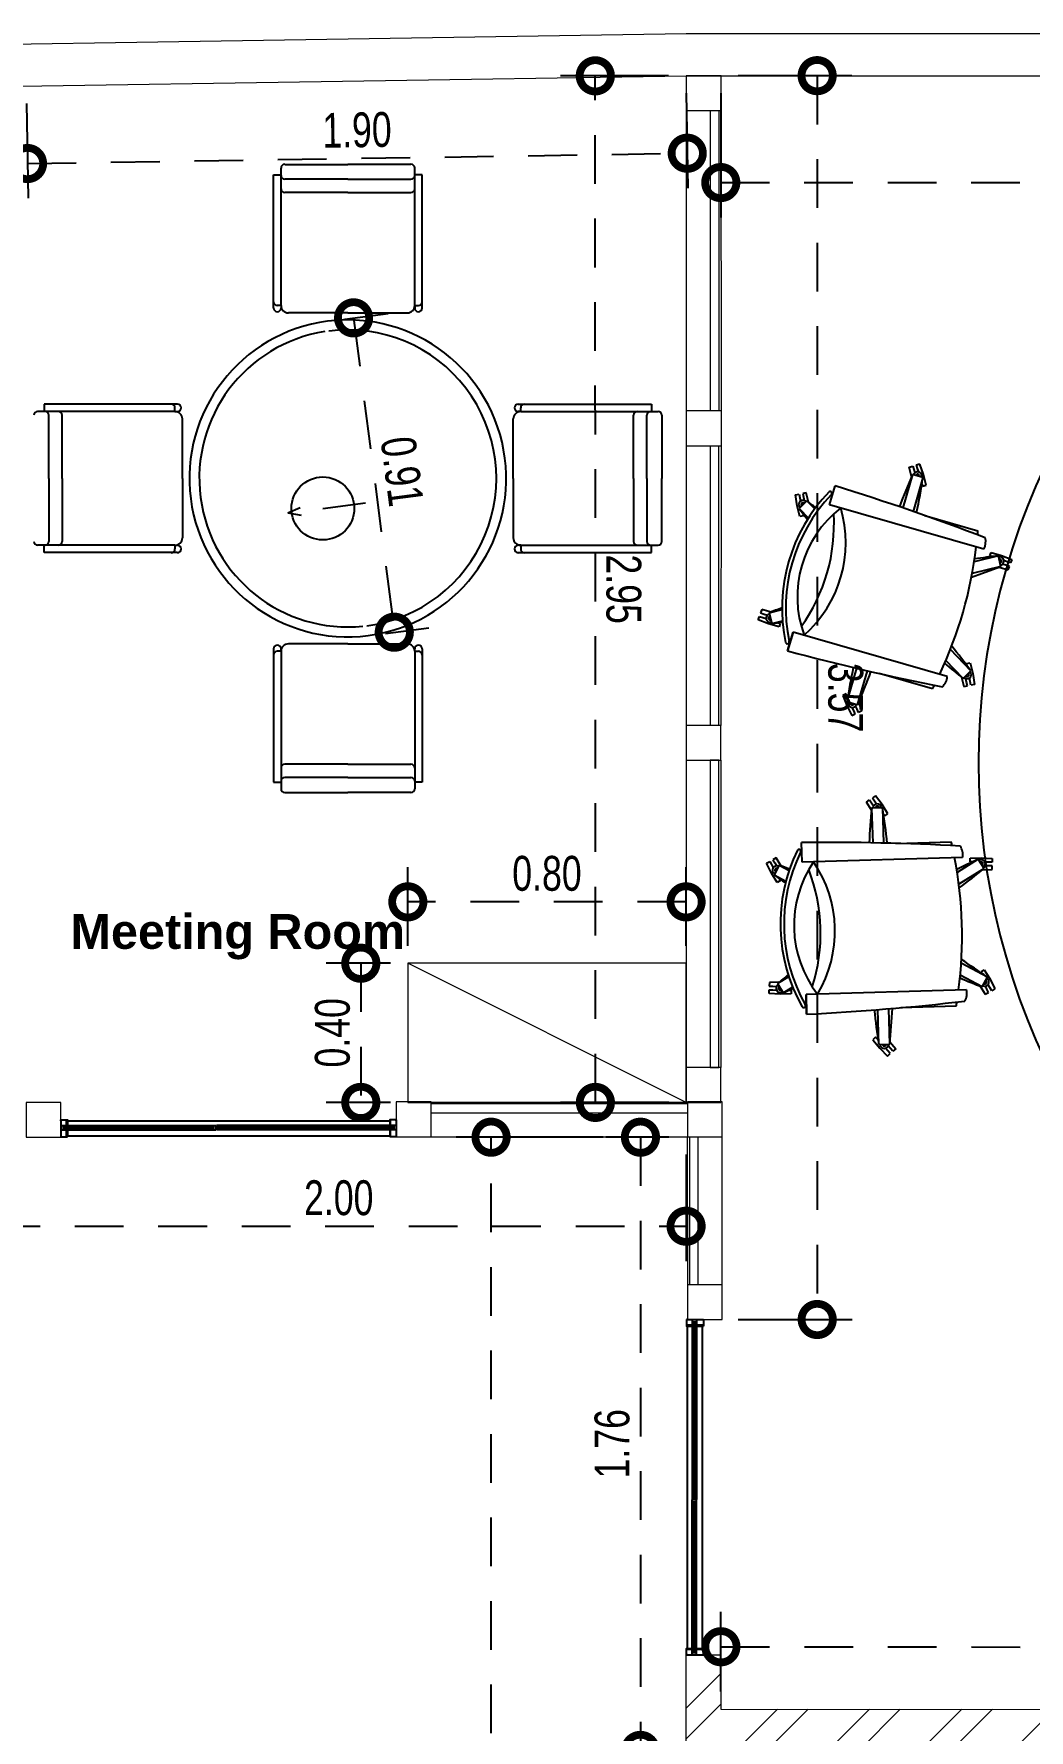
# Model space of a CAD drawing. Header units: metres. Extents: x 0 to 42, y 0 to 29.7.
# Drawn here: x 15.876 to 18.738, y 15.832 to 20.707 of the extents above; entities that cross this region are included whole.
import ezdxf

# ---------------------------------------------------------------- set-up
doc = ezdxf.new("R2010")
doc.units = ezdxf.units.M
doc.header["$MEASUREMENT"] = 0
doc.linetypes.add('$ doors$0$$01Col$0$HIDDEN', pattern=[0.23, 0.14, -0.09])
for name, color, linetype, lineweight in [('00 FURN', 252, 'Continuous', 5), ('A-AREA-IDEN', 14, 'Continuous', 5), ('A-GLAZ-CURT', 52, 'Continuous', 9), ('A-GLAZ-CWMG', 51, 'Continuous', 9), ('A-WALL', 7, 'Continuous', 13), ('Circuits Dimensions', 1, 'Continuous', 5)]:
    doc.layers.add(name, color=color, linetype=linetype, lineweight=lineweight)
doc.layers.add('A-Door', color=152, linetype='Continuous')
doc.styles.add('Arial_B', font='arialbd.ttf', dxfattribs={"height": 103.174603})
doc.styles.add('EN-SCL-DIM', font='swisscl.ttf')
doc.dimstyles.get("Standard").update_dxf_attribs({"dimtxt": 0.1, "dimasz": 0.18, "dimexe": 0.1, "dimexo": 0.05, "dimgap": 0.03, "dimtad": 1, "dimzin": 0, "dimdsep": 46, "dimtxsty": 'EN-SCL-DIM', "dimblk": 'DOTSMALL', "dimcen": 0.09, "dimclrd": 251, "dimclre": 251, "dimclrt": 1, "dimadec": 0, "dimazin": 0, "dimtfac": 1, "dimtofl": 0, "dimtmove": 0, "dimatfit": 3, "dimldrblk": 'DOTSMALL', "dimfxl": 1, "dimtfillclr": 256, "dimtolj": 1, "dimtzin": 0, "dimarcsym": 1})

# ---------------------------------------------------------------- blocks, each defined once
blk = doc.blocks.new('ММГ14')
for p, q in [((-101.1, 1826), (591.3, 1723.6)), ((-126.4, 1784.5), (-132.8, 1741.1)), ((587.7, 1699), (-103.7, 1801.3)), ((-169.4, 1743.9), (-264.5, 1100.9)), ((591.3, 1723.6), (481.6, 981.6)), ((481.6, 981.6), (591.3, 1723.6)), ((-90.7, 1684.3), (571, 1586.4)), ((571, 1586.4), (587.7, 1699)), ((-562.7, 1439.4), (-555.4, 1488.9)), ((-517.4, 1441.6), (-510, 1491)), ((1394.3, 1317.1), (861.5, 789.5)), ((1394.3, 1317.1), (861.5, 789.5)), ((1049.9, 407.7), (1792.9, 510.2)), ((1792.9, 510.2), (1049.9, 407.7)), ((1792.9, 510.2), (1049.9, 407.7)), ((1655.5, 491.2), (1768.3, 506.8)), ((1746.9, -171.4), (1655.5, 491.2)), ((1768.3, 506.8), (1863.8, -185.6)), ((1888.5, -183.2), (1792.9, 510.2)), ((1846.7, -208.1), (1803.3, -214.1)), ((1805.7, -250.7), (1161.8, -339.5)), ((1500, -595.7), (1549.5, -588.9)), ((1497.4, -641), (1546.9, -634.2))]:
    blk.add_line(p, q)
blk.add_circle((0, 0), 550)
for centre, radius, start, end in [((-159.7, 1430.3), 400, 81.584, 171.584), ((-106.6, 1781.5), 20, 81.584, 171.584), ((-213.3, 1447.1), 300, 81.584, 171.584), ((-83.3, 1733.8), 50, 171.584, 261.584), ((223.2, -0.2), 1762.6, 48.3624, 77.9455), ((223.1, -0.4), 1737.8, 48.4173, 77.8906), ((219.4, -7.8), 1630.9, 48.7521, 77.5558), ((-167, 1380.9), 400, 171.584, 261.584), ((-220.6, 1397.7), 300, 171.584, 261.584), ((65.6, 159), 1762.6, 11.4925, 41.0756), ((65.4, 158.9), 1737.8, 11.5474, 41.0207), ((58, 155.2), 1630.9, 11.8822, 40.6859), ((-90.2, 2269.5), 1291.4, 263.986, 279.7748), ((264.8, 47.4), 959.1, 76.9357, 98.1368), ((257.8, 67.3), 941.4, 50.1103, 76.2517), ((133.4, 193), 941.4, 13.1863, 39.3277), ((113.6, 200.1), 959.1, 351.3012, 12.5023), ((2332.1, -176.7), 1291.4, 169.6633, 185.452), ((1492.3, -237.9), 400, 277.8541, 7.8541), ((1796.5, -164.6), 50, 187.8541, 277.8541), ((1844, -188.3), 20, 277.8541, 7.8541), ((1508.5, -291.7), 300, 277.8541, 7.8541), ((1442.8, -244.7), 400, 187.8541, 277.8541), ((1459, -298.5), 300, 187.8541, 277.8541)]:
    blk.add_arc(centre, radius, start, end)
blk = doc.blocks.new('_DotSmall')
at = {"color": 0, "linetype": 'ByBlock', "const_width": 0.5}
blk.add_lwpolyline([(-0.0625, 0, 1), (0.0625, 0, 1)], format="xyb", close=True, dxfattribs=at)
blk = doc.blocks.new('*D22')
at = {"layer": 'Circuits Dimensions', "color": 251, "lineweight": -2, "transparency": 16777216}
for p, q in [((15.7542, 17.4862), (15.7542, 17.1804)), ((17.7515, 17.4862), (17.7515, 17.1804))]:
    blk.add_line(p, q, dxfattribs=at)
at = {"layer": 'Circuits Dimensions', "color": 251, "linetype": '$ doors$0$$01Col$0$HIDDEN', "lineweight": -2, "transparency": 16777216}
blk.add_line((15.7542, 17.2804), (17.7515, 17.2804), dxfattribs=at)
at = {"layer": 'Defpoints', "color": 0, "transparency": 16777216}
for p in [(15.7542, 17.5362), (17.7515, 17.5362), (17.7515, 17.2804)]:
    blk.add_point(p, dxfattribs=at)
at = {"layer": 'Circuits Dimensions', "color": 251, "lineweight": -2, "transparency": 16777216, "xscale": 0.18, "yscale": 0.18, "zscale": 0.18, "rotation": 180}
blk.add_blockref('_DotSmall', (15.7542, 17.2804), dxfattribs=at)
at = {"layer": 'Circuits Dimensions', "color": 251, "lineweight": -2, "transparency": 16777216, "xscale": 0.18, "yscale": 0.18, "zscale": 0.18}
blk.add_blockref('_DotSmall', (17.7515, 17.2804), dxfattribs=at)
at = {"layer": 'Circuits Dimensions', "color": 1, "transparency": 16777216, "insert": (16.7529, 17.3616), "char_height": 0.1, "attachment_point": 5, "style": 'EN-SCL-DIM'}
blk.add_mtext('\\A1;2.00', dxfattribs=at)
blk = doc.blocks.new('*D27')
at = {"layer": 'Circuits Dimensions', "color": 251, "lineweight": -2, "transparency": 16777216}
for p, q in [((17.9012, 20.5871), (18.2283, 20.5871)), ((17.9015, 17.0123), (18.2285, 17.0123))]:
    blk.add_line(p, q, dxfattribs=at)
at = {"layer": 'Circuits Dimensions', "color": 251, "linetype": '$ doors$0$$01Col$0$HIDDEN', "lineweight": -2, "transparency": 16777216}
blk.add_line((18.1283, 20.5871), (18.1285, 17.0123), dxfattribs=at)
at = {"layer": 'Defpoints', "color": 0, "transparency": 16777216}
for p in [(17.8512, 20.5871), (17.8515, 17.0123), (18.1285, 17.0123)]:
    blk.add_point(p, dxfattribs=at)
at = {"layer": 'Circuits Dimensions', "color": 251, "lineweight": -2, "transparency": 16777216, "xscale": 0.18, "yscale": 0.18, "zscale": 0.18}
for p, rotation in [((18.1283, 20.5871), 90.00340812647303), ((18.1285, 17.0123), 270.003408126473)]:
    blk.add_blockref('_DotSmall', p, dxfattribs=dict(at, rotation=rotation))
at = {"layer": 'Circuits Dimensions', "color": 1, "transparency": 16777216, "insert": (18.2097, 18.7997), "char_height": 0.1, "attachment_point": 5, "rotation": 270.0034, "style": 'EN-SCL-DIM'}
blk.add_mtext('\\A1;3.57', dxfattribs=at)
blk = doc.blocks.new('*D28')
at = {"layer": 'Circuits Dimensions', "color": 251, "lineweight": -2, "transparency": 16777216}
for p, q in [((17.8512, 20.5369), (17.8512, 20.1799)), ((20.5482, 20.5369), (20.5482, 20.1799))]:
    blk.add_line(p, q, dxfattribs=at)
at = {"layer": 'Circuits Dimensions', "color": 251, "linetype": '$ doors$0$$01Col$0$HIDDEN', "lineweight": -2, "transparency": 16777216}
blk.add_line((17.8512, 20.2799), (20.5482, 20.2799), dxfattribs=at)
at = {"layer": 'Defpoints', "color": 0, "transparency": 16777216}
for p in [(17.8512, 20.5869), (20.5482, 20.5869), (20.5482, 20.2799)]:
    blk.add_point(p, dxfattribs=at)
at = {"layer": 'Circuits Dimensions', "color": 251, "lineweight": -2, "transparency": 16777216, "xscale": 0.18, "yscale": 0.18, "zscale": 0.18, "rotation": 180}
blk.add_blockref('_DotSmall', (17.8512, 20.2799), dxfattribs=at)
at = {"layer": 'Circuits Dimensions', "color": 251, "lineweight": -2, "transparency": 16777216, "xscale": 0.18, "yscale": 0.18, "zscale": 0.18}
blk.add_blockref('_DotSmall', (20.5482, 20.2799), dxfattribs=at)
at = {"layer": 'Circuits Dimensions', "color": 1, "transparency": 16777216, "insert": (19.1997, 20.3611), "char_height": 0.1, "attachment_point": 5, "style": 'EN-SCL-DIM'}
blk.add_mtext('\\A1;2.70', dxfattribs=at)
blk = doc.blocks.new('*D31')
at = {"layer": 'Circuits Dimensions', "color": 251, "lineweight": -2, "transparency": 16777216}
for p, q in [((17.8515, 15.9428), (17.8517, 16.1718)), ((20.7063, 15.9401), (20.7065, 16.1691))]:
    blk.add_line(p, q, dxfattribs=at)
at = {"layer": 'Circuits Dimensions', "color": 251, "linetype": '$ doors$0$$01Col$0$HIDDEN', "lineweight": -2, "transparency": 16777216}
blk.add_line((17.8516, 16.0718), (20.7064, 16.0691), dxfattribs=at)
at = {"layer": 'Defpoints', "color": 0, "transparency": 16777216}
for p in [(20.7064, 16.0691), (17.8515, 15.8928), (20.7062, 15.8901)]:
    blk.add_point(p, dxfattribs=at)
at = {"layer": 'Circuits Dimensions', "color": 251, "lineweight": -2, "transparency": 16777216, "xscale": 0.18, "yscale": 0.18, "zscale": 0.18}
for p, rotation in [((17.8516, 16.0718), 179.9457933357095), ((20.7064, 16.0691), 359.9457933357095)]:
    blk.add_blockref('_DotSmall', p, dxfattribs=dict(at, rotation=rotation))
at = {"layer": 'Circuits Dimensions', "color": 1, "transparency": 16777216, "insert": (19.2791, 16.1517), "char_height": 0.1, "attachment_point": 5, "rotation": 359.9458, "style": 'EN-SCL-DIM'}
blk.add_mtext('\\A1;2.85', dxfattribs=at)
blk = doc.blocks.new('*D32')
at = {"layer": 'Circuits Dimensions', "color": 251, "lineweight": -2, "transparency": 16777216}
for p, q in [((17.7013, 20.5866), (17.3905, 20.5866)), ((17.7015, 17.6362), (17.3907, 17.6362))]:
    blk.add_line(p, q, dxfattribs=at)
at = {"layer": 'Circuits Dimensions', "color": 251, "linetype": '$ doors$0$$01Col$0$HIDDEN', "lineweight": -2, "transparency": 16777216}
blk.add_line((17.4907, 17.6362), (17.4905, 20.5866), dxfattribs=at)
at = {"layer": 'Defpoints', "color": 0, "transparency": 16777216}
for p in [(17.4905, 20.5866), (17.7513, 20.5866), (17.7515, 17.6362)]:
    blk.add_point(p, dxfattribs=at)
at = {"layer": 'Circuits Dimensions', "color": 251, "lineweight": -2, "transparency": 16777216, "xscale": 0.18, "yscale": 0.18, "zscale": 0.18}
for p, rotation in [((17.4905, 20.5866), 90.00412935285769), ((17.4907, 17.6362), 270.0041293528577)]:
    blk.add_blockref('_DotSmall', p, dxfattribs=dict(at, rotation=rotation))
at = {"layer": 'Circuits Dimensions', "color": 1, "transparency": 16777216, "insert": (17.5718, 19.1114), "char_height": 0.1, "attachment_point": 5, "rotation": 270.0041, "style": 'EN-SCL-DIM'}
blk.add_mtext('\\A1;2.95', dxfattribs=at)
blk = doc.blocks.new('*D33')
at = {"layer": 'Circuits Dimensions', "color": 251, "lineweight": -2, "transparency": 16777216}
for p, q in [((17.7521, 20.5366), (17.7563, 20.2642)), ((15.8554, 20.5071), (15.8597, 20.2346))]:
    blk.add_line(p, q, dxfattribs=at)
at = {"layer": 'Circuits Dimensions', "color": 251, "linetype": '$ doors$0$$01Col$0$HIDDEN', "lineweight": -2, "transparency": 16777216}
blk.add_line((15.8581, 20.3346), (17.7548, 20.3642), dxfattribs=at)
at = {"layer": 'Defpoints', "color": 0, "transparency": 16777216}
for p in [(17.7513, 20.5866), (15.8547, 20.5571), (17.7548, 20.3642)]:
    blk.add_point(p, dxfattribs=at)
at = {"layer": 'Circuits Dimensions', "color": 251, "lineweight": -2, "transparency": 16777216, "xscale": 0.18, "yscale": 0.18, "zscale": 0.18}
for p, rotation in [((15.8581, 20.3346), 180.8934666556647), ((17.7548, 20.3642), 0.8934666556646667)]:
    blk.add_blockref('_DotSmall', p, dxfattribs=dict(at, rotation=rotation))
at = {"layer": 'Circuits Dimensions', "color": 1, "transparency": 16777216, "insert": (16.8052, 20.4306), "char_height": 0.1, "attachment_point": 5, "rotation": 0.8935, "style": 'EN-SCL-DIM'}
blk.add_mtext('\\A1;1.90', dxfattribs=at)
blk = doc.blocks.new('*D34')
at = {"layer": 'Circuits Dimensions', "color": 251, "lineweight": -2, "transparency": 16777216}
for p, q in [((16.9515, 18.0862), (16.9515, 18.3126)), ((17.7515, 18.0862), (17.7515, 18.3126))]:
    blk.add_line(p, q, dxfattribs=at)
at = {"layer": 'Circuits Dimensions', "color": 251, "linetype": '$ doors$0$$01Col$0$HIDDEN', "lineweight": -2, "transparency": 16777216}
blk.add_line((17.7515, 18.2126), (16.9515, 18.2126), dxfattribs=at)
at = {"layer": 'Defpoints', "color": 0, "transparency": 16777216}
for p in [(16.9515, 18.2126), (16.9515, 18.0362), (17.7515, 18.0362)]:
    blk.add_point(p, dxfattribs=at)
at = {"layer": 'Circuits Dimensions', "color": 251, "lineweight": -2, "transparency": 16777216, "xscale": 0.18, "yscale": 0.18, "zscale": 0.18, "rotation": 180}
blk.add_blockref('_DotSmall', (16.9515, 18.2126), dxfattribs=at)
at = {"layer": 'Circuits Dimensions', "color": 251, "lineweight": -2, "transparency": 16777216, "xscale": 0.18, "yscale": 0.18, "zscale": 0.18}
blk.add_blockref('_DotSmall', (17.7515, 18.2126), dxfattribs=at)
at = {"layer": 'Circuits Dimensions', "color": 1, "transparency": 16777216, "insert": (17.3515, 18.2939), "char_height": 0.1, "attachment_point": 5, "style": 'EN-SCL-DIM'}
blk.add_mtext('\\A1;0.80', dxfattribs=at)
blk = doc.blocks.new('*D35')
at = {"layer": 'Circuits Dimensions', "color": 251, "lineweight": -2, "transparency": 16777216}
for p, q in [((16.9015, 18.0362), (16.7163, 18.0362)), ((16.9015, 17.6362), (16.7163, 17.6362))]:
    blk.add_line(p, q, dxfattribs=at)
at = {"layer": 'Circuits Dimensions', "color": 251, "linetype": '$ doors$0$$01Col$0$HIDDEN', "lineweight": -2, "transparency": 16777216}
blk.add_line((16.8163, 18.0362), (16.8163, 17.6362), dxfattribs=at)
at = {"layer": 'Defpoints', "color": 0, "transparency": 16777216}
for p in [(16.9515, 18.0362), (16.8163, 17.6362), (16.9515, 17.6362)]:
    blk.add_point(p, dxfattribs=at)
at = {"layer": 'Circuits Dimensions', "color": 251, "lineweight": -2, "transparency": 16777216, "xscale": 0.18, "yscale": 0.18, "zscale": 0.18}
for p, rotation in [((16.8163, 18.0362), 90), ((16.8163, 17.6362), 270)]:
    blk.add_blockref('_DotSmall', p, dxfattribs=dict(at, rotation=rotation))
at = {"layer": 'Circuits Dimensions', "color": 1, "transparency": 16777216, "insert": (16.7351, 17.8362), "char_height": 0.1, "attachment_point": 5, "rotation": 90, "style": 'EN-SCL-DIM'}
blk.add_mtext('\\A1;0.40', dxfattribs=at)
blk = doc.blocks.new('*D36')
at = {"layer": 'Circuits Dimensions', "color": 251, "lineweight": -2, "transparency": 16777216}
for p, q in [((16.7701, 19.8877), (16.8947, 19.9038)), ((16.8871, 18.9843), (17.0118, 19.0005))]:
    blk.add_line(p, q, dxfattribs=at)
at = {"layer": 'Circuits Dimensions', "color": 251, "linetype": '$ doors$0$$01Col$0$HIDDEN', "lineweight": -2, "transparency": 16777216}
blk.add_line((16.7955, 19.891), (16.9126, 18.9876), dxfattribs=at)
at = {"layer": 'Defpoints', "color": 0, "transparency": 16777216}
for p in [(16.7205, 19.8812), (16.8376, 18.9779), (16.9126, 18.9876)]:
    blk.add_point(p, dxfattribs=at)
at = {"layer": 'Circuits Dimensions', "color": 251, "lineweight": -2, "transparency": 16777216, "xscale": 0.18, "yscale": 0.18, "zscale": 0.18}
for p, rotation in [((16.7955, 19.891), 97.38465021619974), ((16.9126, 18.9876), 277.3846502161997)]:
    blk.add_blockref('_DotSmall', p, dxfattribs=dict(at, rotation=rotation))
at = {"layer": 'Circuits Dimensions', "color": 1, "transparency": 16777216, "insert": (16.9346, 19.4497), "char_height": 0.1, "attachment_point": 5, "rotation": 277.3847, "style": 'EN-SCL-DIM'}
blk.add_mtext('\\A1;0.91', dxfattribs=at)
blk = doc.blocks.new('*D63')
at = {"layer": 'Circuits Dimensions', "color": 251, "lineweight": -2, "transparency": 16777216}
for p, q in [((17.5129, 17.5362), (17.0908, 17.5362)), ((17.5129, 12.703), (17.0908, 12.703))]:
    blk.add_line(p, q, dxfattribs=at)
at = {"layer": 'Circuits Dimensions', "color": 251, "linetype": '$ doors$0$$01Col$0$HIDDEN', "lineweight": -2, "transparency": 16777216}
blk.add_line((17.1908, 12.703), (17.1908, 17.5362), dxfattribs=at)
at = {"layer": 'Defpoints', "color": 0, "transparency": 16777216}
for p in [(17.1908, 17.5362), (17.5629, 17.5362), (17.5629, 12.703)]:
    blk.add_point(p, dxfattribs=at)
at = {"layer": 'Circuits Dimensions', "color": 251, "lineweight": -2, "transparency": 16777216, "xscale": 0.18, "yscale": 0.18, "zscale": 0.18}
for p, rotation in [((17.1908, 17.5362), 90), ((17.1908, 12.703), 270)]:
    blk.add_blockref('_DotSmall', p, dxfattribs=dict(at, rotation=rotation))
at = {"layer": 'Circuits Dimensions', "color": 1, "transparency": 16777216, "insert": (17.1095, 15.1196), "char_height": 0.1, "attachment_point": 5, "rotation": 90, "style": 'EN-SCL-DIM'}
blk.add_mtext('\\A1;4.83', dxfattribs=at)
blk = doc.blocks.new('*D66')
at = {"layer": 'Circuits Dimensions', "color": 251, "lineweight": -2, "transparency": 16777216}
for p, q in [((17.7015, 17.5362), (17.5203, 17.5362)), ((17.7015, 15.7739), (17.5203, 15.7739))]:
    blk.add_line(p, q, dxfattribs=at)
at = {"layer": 'Circuits Dimensions', "color": 251, "linetype": '$ doors$0$$01Col$0$HIDDEN', "lineweight": -2, "transparency": 16777216}
blk.add_line((17.6203, 17.5362), (17.6203, 15.7739), dxfattribs=at)
at = {"layer": 'Defpoints', "color": 0, "transparency": 16777216}
for p in [(17.7515, 17.5362), (17.6203, 15.7739), (17.7515, 15.7739)]:
    blk.add_point(p, dxfattribs=at)
at = {"layer": 'Circuits Dimensions', "color": 251, "lineweight": -2, "transparency": 16777216, "xscale": 0.18, "yscale": 0.18, "zscale": 0.18}
for p, rotation in [((17.6203, 17.5362), 90), ((17.6203, 15.7739), 270)]:
    blk.add_blockref('_DotSmall', p, dxfattribs=dict(at, rotation=rotation))
at = {"layer": 'Circuits Dimensions', "color": 1, "transparency": 16777216, "insert": (17.5391, 16.6551), "char_height": 0.1, "attachment_point": 5, "rotation": 90, "style": 'EN-SCL-DIM'}
blk.add_mtext('\\A1;1.76', dxfattribs=at)
blk = doc.blocks.new('Rectangular Mullion - 50-790899-GROUND')
at = {"layer": 'A-GLAZ-CWMG', "lineweight": 20}
for p, q in [((-50, 50), (50, 50)), ((-50, -50), (-50, 50)), ((50, 50), (50, -50)), ((50, -50), (-50, -50))]:
    blk.add_line(p, q, dxfattribs=at)
blk = doc.blocks.new('System Panel - Glazed-790900-GROUND')
at = {"layer": 'A-GLAZ-CURT', "lineweight": 13}
for p, q in [((441.7, -19.1), (-441.7, -19.1)), ((-441.7, -19.1), (-441.7, -44.4)), ((-441.7, -44.4), (441.7, -44.4)), ((441.7, -44.4), (441.7, -19.1))]:
    blk.add_line(p, q, dxfattribs=at)
blk = doc.blocks.new('Rectangular Mullion - 50-790746-GROUND')
at = {"layer": 'A-GLAZ-CWMG'}
for p, q in [((22350, 11773.3), (22350, 10890)), ((22450, 11773.3), (22450, 10890))]:
    blk.add_line(p, q, dxfattribs=at)

msp = doc.modelspace()

# ---------------------------------------------------------------- hatches: boundary and pattern name
at = {"layer": 'A-WALL', "true_color": 0x636466}
h = msp.add_hatch(dxfattribs=at)
h.set_pattern_fill('ANSI32', color=251, scale=0.5)
h.paths.add_polyline_path([(20.7076, 15.8901), (17.8515, 15.8928), (17.8515, 16.0481), (17.7988, 16.0481), (17.7515, 16.0481), (17.7515, 15.7739), (17.8483, 15.7739), (20.7076, 15.7739)])

# ---------------------------------------------------------------- linework, layer by layer
at = {"layer": '00 FURN', "linetype": 'ByBlock', "lineweight": -2}
for p, q in [((16.5976, 20.3322), (16.7791, 20.3322)), ((16.9606, 20.3322), (16.7791, 20.3322)), ((16.5656, 19.9195), (16.5656, 20.3024)), ((16.5656, 20.3024), (16.5869, 20.3024)), ((16.5869, 20.3024), (16.5869, 20.3216)), ((16.5869, 19.9266), (16.5869, 20.3024)), ((16.7791, 20.2895), (16.5976, 20.2895)), ((16.7791, 20.2895), (16.9606, 20.2895)), ((16.9712, 20.3024), (16.9712, 20.3216)), ((16.9926, 20.3024), (16.9712, 20.3024)), ((16.9712, 19.9266), (16.9712, 20.3024)), ((16.9926, 19.9195), (16.9926, 20.3024)), ((16.7791, 20.2513), (16.5976, 20.2513)), ((16.7791, 20.2513), (16.9606, 20.2513)), ((16.5869, 19.9266), (16.5763, 19.9266)), ((16.5869, 19.9266), (16.5869, 19.9195)), ((16.7791, 19.9053), (16.6083, 19.9053)), ((16.7791, 19.9053), (16.9499, 19.9053)), ((16.9712, 19.9266), (16.9712, 19.9195)), ((16.9712, 19.9266), (16.9819, 19.9266)), ((15.9064, 19.6218), (15.8872, 19.6218)), ((16.2892, 19.6431), (15.9064, 19.6431)), ((15.9064, 19.6431), (15.9064, 19.6218)), ((16.2821, 19.6218), (15.9064, 19.6218)), ((15.9192, 19.4296), (15.9192, 19.6111)), ((15.9575, 19.4296), (15.9575, 19.6111)), ((16.2821, 19.6218), (16.2821, 19.6325)), ((16.2821, 19.6218), (16.2892, 19.6218)), ((16.3035, 19.4296), (16.3035, 19.6004)), ((17.2547, 19.4296), (17.2547, 19.6004)), ((17.2689, 19.6431), (17.6518, 19.6431)), ((17.2761, 19.6218), (17.2689, 19.6218)), ((17.2761, 19.6218), (17.2761, 19.6325)), ((17.2761, 19.6218), (17.6518, 19.6218)), ((17.6007, 19.4296), (17.6007, 19.6111)), ((17.639, 19.4296), (17.639, 19.6111)), ((17.6518, 19.6431), (17.6518, 19.6218)), ((17.6518, 19.6218), (17.671, 19.6218)), ((17.6817, 19.6111), (17.6817, 19.4296)), ((18.3932, 19.462), (18.4033, 19.465)), ((18.3998, 19.4352), (18.3932, 19.462)), ((18.4033, 19.465), (18.4063, 19.455)), ((18.4063, 19.455), (18.4092, 19.4453)), ((18.4234, 19.471), (18.4134, 19.468)), ((18.4134, 19.468), (18.4163, 19.458)), ((18.4163, 19.458), (18.4192, 19.4483)), ((18.4339, 19.4413), (18.4234, 19.471)), ((15.9192, 19.4296), (15.9192, 19.2482)), ((15.9575, 19.4296), (15.9575, 19.2482)), ((16.3035, 19.4296), (16.3035, 19.2589)), ((17.2547, 19.4296), (17.2547, 19.2589)), ((17.2547, 19.4296), (17.2547, 19.4296)), ((17.6007, 19.4296), (17.6007, 19.2482)), ((17.639, 19.4296), (17.639, 19.2482)), ((17.6817, 19.2482), (17.6817, 19.4296)), ((18.1641, 19.3538), (18.1797, 19.4081)), ((18.4022, 19.4407), (18.3746, 19.3448)), ((18.4324, 19.432), (18.4022, 19.4407)), ((18.4324, 19.432), (18.4044, 19.3346)), ((18.4296, 19.4136), (18.4313, 19.4077)), ((18.4313, 19.4077), (18.4414, 19.4106)), ((18.4414, 19.4106), (18.4339, 19.4413)), ((16.7071, 19.3433), (16.83, 19.3592)), ((18.0661, 19.3822), (18.0764, 19.3843)), ((18.0708, 19.3511), (18.0661, 19.3822)), ((18.0764, 19.3843), (18.0785, 19.374)), ((18.0991, 19.3654), (18.0764, 19.3435)), ((18.0785, 19.374), (18.0805, 19.3641)), ((18.097, 19.3884), (18.0867, 19.3864)), ((18.0867, 19.3864), (18.0888, 19.3761)), ((18.0888, 19.3761), (18.0908, 19.3661)), ((18.1038, 19.3616), (18.097, 19.3884)), ((18.0991, 19.3654), (18.1213, 19.3423)), ((18.6076, 19.2263), (18.1641, 19.3538)), ((16.6065, 19.3302), (16.6417, 19.3458)), ((16.6065, 19.3302), (16.6445, 19.3241)), ((16.7071, 19.3433), (16.7071, 19.3433)), ((18.0785, 19.3205), (18.0708, 19.3511)), ((18.0764, 19.3435), (18.1031, 19.3158)), ((18.0888, 19.3225), (18.0785, 19.3205)), ((18.0876, 19.3286), (18.0888, 19.3225)), ((18.4375, 19.323), (18.5906, 19.279)), ((15.9064, 19.2375), (15.8872, 19.2375)), ((15.9064, 19.2162), (15.9064, 19.2375)), ((16.2821, 19.2375), (15.9064, 19.2375)), ((16.2892, 19.2162), (15.9064, 19.2162)), ((16.2821, 19.2375), (16.2892, 19.2375)), ((16.2821, 19.2375), (16.2821, 19.2268)), ((17.2761, 19.2375), (17.2689, 19.2375)), ((17.2689, 19.2162), (17.6518, 19.2162)), ((17.2761, 19.2375), (17.6518, 19.2375)), ((17.2761, 19.2375), (17.2761, 19.2268)), ((17.6518, 19.2162), (17.6518, 19.2375)), ((17.6518, 19.2375), (17.671, 19.2375)), ((18.6492, 19.2072), (18.5799, 19.1899)), ((18.6248, 19.2069), (18.6282, 19.2169)), ((18.6307, 19.205), (18.6248, 19.2069)), ((18.6282, 19.2169), (18.6585, 19.2083)), ((18.6568, 19.1766), (18.6492, 19.2072)), ((18.6585, 19.2083), (18.6879, 19.1967)), ((18.6568, 19.1766), (18.5741, 19.156)), ((18.6512, 19.1744), (18.6778, 19.1669)), ((18.6712, 19.1802), (18.6616, 19.1834)), ((18.6746, 19.1901), (18.665, 19.1934)), ((18.6812, 19.1768), (18.6712, 19.1802)), ((18.6845, 19.1868), (18.6746, 19.1901)), ((18.6778, 19.1669), (18.6812, 19.1768)), ((18.6879, 19.1967), (18.6845, 19.1868)), ((17.959, 19.0233), (17.9624, 19.0332)), ((17.9883, 19.0117), (17.959, 19.0233)), ((17.9624, 19.0332), (17.9723, 19.0298)), ((17.9691, 19.0531), (17.9657, 19.0432)), ((17.9657, 19.0432), (17.9757, 19.0398)), ((17.9957, 19.0456), (17.9691, 19.0531)), ((17.9723, 19.0298), (17.9819, 19.0266)), ((17.9757, 19.0398), (17.9853, 19.0366)), ((18.0187, 19.0031), (17.9883, 19.0117)), ((17.9901, 19.0434), (18.0274, 19.0527)), ((17.9901, 19.0434), (17.9977, 19.0128)), ((17.9977, 19.0128), (18.0287, 19.0205)), ((18.0162, 19.015), (18.022, 19.013)), ((18.022, 19.013), (18.0187, 19.0031)), ((18.0589, 18.9881), (18.0433, 18.9338)), ((18.0433, 18.9338), (18.0589, 18.9881)), ((18.5024, 18.8605), (18.0589, 18.9881)), ((16.5656, 18.9398), (16.5656, 18.5569)), ((16.5869, 18.9327), (16.5763, 18.9327)), ((16.5869, 18.9327), (16.5869, 18.9398)), ((16.5869, 18.9327), (16.5869, 18.5569)), ((16.7791, 18.954), (16.6083, 18.954)), ((16.7791, 18.954), (16.9499, 18.954)), ((16.9712, 18.9327), (16.9712, 18.9398)), ((16.9712, 18.9327), (16.9712, 18.5569)), ((16.9712, 18.9327), (16.9819, 18.9327)), ((16.9926, 18.9398), (16.9926, 18.5569)), ((18.5705, 18.8765), (18.5113, 18.9378)), ((18.2144, 18.788), (18.242, 18.8839)), ((18.2447, 18.7793), (18.2727, 18.8767)), ((18.46, 18.8249), (18.3069, 18.8689)), ((18.5478, 18.8546), (18.4982, 18.906)), ((18.5478, 18.8546), (18.5705, 18.8765)), ((18.5581, 18.8974), (18.5684, 18.8995)), ((18.5593, 18.8914), (18.5581, 18.8974)), ((18.5684, 18.8995), (18.5761, 18.8689)), ((18.5761, 18.8689), (18.5808, 18.8377)), ((18.5431, 18.8583), (18.5499, 18.8315)), ((18.5499, 18.8315), (18.5602, 18.8336)), ((18.5581, 18.8439), (18.5561, 18.8538)), ((18.5602, 18.8336), (18.5581, 18.8439)), ((18.5684, 18.846), (18.5664, 18.8559)), ((18.5705, 18.8357), (18.5684, 18.846)), ((18.5808, 18.8377), (18.5705, 18.8357)), ((18.2119, 18.8103), (18.2023, 18.806)), ((18.2023, 18.806), (18.2138, 18.7766)), ((18.2162, 18.8007), (18.2119, 18.8103)), ((18.2138, 18.7766), (18.228, 18.7484)), ((18.2144, 18.788), (18.2447, 18.7793)), ((18.2164, 18.8004), (18.2162, 18.8007)), ((18.2333, 18.7623), (18.2292, 18.7716)), ((18.2429, 18.7666), (18.2388, 18.7759)), ((18.2474, 18.7855), (18.2568, 18.7613)), ((18.228, 18.7484), (18.2376, 18.7527)), ((18.2376, 18.7527), (18.2333, 18.7623)), ((18.2472, 18.757), (18.2429, 18.7666)), ((18.2568, 18.7613), (18.2472, 18.757)), ((16.7791, 18.608), (16.5976, 18.608)), ((16.7791, 18.608), (16.9606, 18.608)), ((16.5656, 18.5569), (16.5869, 18.5569)), ((16.5869, 18.5569), (16.5869, 18.5377)), ((16.7791, 18.5697), (16.5976, 18.5697)), ((16.5976, 18.527), (16.7791, 18.527)), ((16.7791, 18.5697), (16.9606, 18.5697)), ((16.9606, 18.527), (16.7791, 18.527)), ((16.9926, 18.5569), (16.9712, 18.5569)), ((16.9712, 18.5569), (16.9712, 18.5377)), ((18.2699, 18.4995), (18.2786, 18.5054)), ((18.2844, 18.4759), (18.2699, 18.4995)), ((18.2786, 18.5054), (18.2845, 18.4968)), ((18.2845, 18.4968), (18.2903, 18.4884)), ((18.3165, 18.4829), (18.285, 18.4819)), ((18.285, 18.4819), (18.288, 18.3822)), ((18.296, 18.5173), (18.2873, 18.5114)), ((18.2873, 18.5114), (18.2932, 18.5027)), ((18.2932, 18.5027), (18.2989, 18.4943)), ((18.315, 18.4922), (18.296, 18.5173)), ((18.3315, 18.4653), (18.315, 18.4922)), ((18.3165, 18.4829), (18.3195, 18.3816)), ((18.3194, 18.4645), (18.3228, 18.4594)), ((18.3228, 18.4594), (18.3315, 18.4653)), ((18.0849, 18.3265), (18.0831, 18.3829)), ((18.3546, 18.3807), (18.5138, 18.3855)), ((18.0104, 18.3389), (18.0012, 18.3338)), ((18.0012, 18.3338), (18.0063, 18.3247)), ((18.025, 18.3155), (18.0104, 18.3389)), ((18.5461, 18.3405), (18.0849, 18.3265)), ((18.5916, 18.335), (18.5308, 18.2974)), ((18.5684, 18.3273), (18.5686, 18.3378)), ((18.5686, 18.3378), (18.6001, 18.3389)), ((18.6081, 18.3082), (18.5916, 18.335)), ((18.6001, 18.3389), (18.6316, 18.3369)), ((18.6316, 18.3369), (18.6314, 18.3264)), ((17.9828, 18.3236), (17.992, 18.3287)), ((17.9968, 18.2953), (17.9828, 18.3236)), ((17.992, 18.3287), (17.9971, 18.3195)), ((18.0135, 18.2686), (17.9968, 18.2953)), ((17.9971, 18.3195), (18.0021, 18.3107)), ((18.0194, 18.3176), (18.0045, 18.2899)), ((18.0045, 18.2899), (18.0383, 18.2717)), ((18.0063, 18.3247), (18.0112, 18.3158)), ((18.0194, 18.3176), (18.0476, 18.3025)), ((18.6081, 18.3082), (18.5356, 18.2634)), ((18.5746, 18.3273), (18.5684, 18.3273)), ((18.6035, 18.3044), (18.6311, 18.3054)), ((18.6208, 18.316), (18.6106, 18.3162)), ((18.6209, 18.3265), (18.6108, 18.3267)), ((18.6313, 18.3159), (18.6208, 18.316)), ((18.6314, 18.3264), (18.6209, 18.3265)), ((18.6311, 18.3054), (18.6313, 18.3159)), ((18.0227, 18.2737), (18.0135, 18.2686)), ((18.0197, 18.2791), (18.0227, 18.2737)), ((18.0139, 17.9777), (18.0467, 17.998)), ((18.6027, 17.9683), (18.5398, 18.0021)), ((18.6176, 17.9961), (18.5425, 18.0364)), ((18.5994, 18.0123), (18.6086, 18.0174)), ((18.6024, 18.0069), (18.5994, 18.0123)), ((18.6027, 17.9683), (18.6176, 17.9961)), ((18.6086, 18.0174), (18.6253, 17.9906)), ((18.6253, 17.9906), (18.6392, 17.9623)), ((17.9905, 17.9491), (17.9907, 17.9596)), ((18.022, 17.947), (17.9905, 17.9491)), ((17.9907, 17.9596), (18.0012, 17.9594)), ((17.991, 17.9806), (17.9908, 17.9701)), ((17.9908, 17.9701), (18.0013, 17.9699)), ((18.0186, 17.9815), (17.991, 17.9806)), ((18.0012, 17.9594), (18.0113, 17.9592)), ((18.0013, 17.9699), (18.0114, 17.9697)), ((18.0139, 17.9777), (18.0305, 17.9509)), ((18.0535, 17.9481), (18.022, 17.947)), ((18.0305, 17.9509), (18.0577, 17.9678)), ((18.0475, 17.9587), (18.0536, 17.9586)), ((18.0536, 17.9586), (18.0535, 17.9481)), ((18.5577, 17.9601), (18.0964, 17.9461)), ((18.0964, 17.9461), (18.0981, 17.8896)), ((18.0981, 17.8896), (18.0964, 17.9461)), ((18.5971, 17.9705), (18.6117, 17.947)), ((18.6158, 17.9613), (18.6108, 17.9701)), ((18.6117, 17.947), (18.6209, 17.9521)), ((18.6209, 17.9521), (18.6158, 17.9613)), ((18.625, 17.9664), (18.62, 17.9752)), ((18.6301, 17.9572), (18.625, 17.9664)), ((18.6392, 17.9623), (18.6301, 17.9572)), ((18.3056, 17.8031), (18.3026, 17.9028)), ((18.3371, 17.804), (18.334, 17.9053)), ((18.5281, 17.9132), (18.3689, 17.9084)), ((18.2964, 17.8235), (18.2886, 17.8165)), ((18.2886, 17.8165), (18.3084, 17.792)), ((18.3034, 17.8157), (18.2964, 17.8235)), ((18.3036, 17.8154), (18.3034, 17.8157)), ((18.3056, 17.8031), (18.3371, 17.804)), ((18.3393, 17.7914), (18.3325, 17.7989)), ((18.3377, 17.8108), (18.3541, 17.7906)), ((18.3084, 17.792), (18.3306, 17.7696)), ((18.3314, 17.7844), (18.3247, 17.7919)), ((18.3306, 17.7696), (18.3385, 17.7766)), ((18.3385, 17.7766), (18.3314, 17.7844)), ((18.3463, 17.7836), (18.3393, 17.7914)), ((18.3541, 17.7906), (18.3463, 17.7836))]:
    msp.add_line(p, q, dxfattribs=at)
at = {"layer": '00 FURN'}
msp.add_line((17.7515, 17.6362), (16.9515, 18.0362), dxfattribs=at)
msp.add_lwpolyline([(16.9515, 17.6362), (17.7515, 17.6362), (17.7515, 18.0362), (16.9515, 18.0362), (16.9515, 17.6362)], dxfattribs=at)
at = {"layer": '00 FURN', "linetype": 'ByBlock', "lineweight": -2}
msp.add_circle((16.7071, 19.3433), 0.0904, dxfattribs=at)
for centre, radius, start, end in [((16.5976, 20.3216), 0.0107, 90, 180), ((16.9606, 20.3216), 0.0107, 0, 90), ((16.5976, 20.3002), 0.0107, 180, 270), ((16.9606, 20.3002), 0.0107, 270, 0), ((16.5976, 20.2619), 0.0107, 180, 270), ((16.9606, 20.2619), 0.0107, 270, 0), ((16.5763, 19.9373), 0.0107, 180, 270), ((16.5763, 19.9195), 0.0107, 180, 0), ((16.6083, 19.9266), 0.0213, 180, 270), ((16.9499, 19.9266), 0.0213, 270, 0), ((16.9819, 19.9195), 0.0107, 180, 0), ((16.9819, 19.9373), 0.0107, 270, 0), ((16.779, 19.4296), 0.4554, 7.3847, 187.3847), ((16.7791, 19.4297), 0.4271, 98.9315, 275.8378), ((16.7791, 19.4297), 0.4269, 277.3746, 97.3947), ((15.8872, 19.6111), 0.0107, 90, 180), ((15.9085, 19.6111), 0.0107, 0, 90), ((15.9468, 19.6111), 0.0107, 0, 90), ((16.2714, 19.6325), 0.0107, 0, 90), ((16.2821, 19.6004), 0.0213, 0, 90), ((16.2892, 19.6325), 0.0107, 270, 90), ((17.2761, 19.6004), 0.0213, 90, 180), ((17.2689, 19.6325), 0.0107, 90, 270), ((17.2867, 19.6325), 0.0107, 90, 180), ((17.6114, 19.6111), 0.0107, 90, 180), ((17.6497, 19.6111), 0.0107, 90, 180), ((17.671, 19.6111), 0.0107, 0, 90), ((16.779, 19.4296), 0.4554, 187.3847, 7.3847), ((16.1811, 12.9186), 6.7903, 69.02829, 72.88242), ((20.1269, 18.691), 1.8806, 156.5064, 159.5472), ((18.4173, 19.4363), 0.0121, 343.9542, 163.9542), ((18.4173, 19.4363), 0.00525, 343.9542, 163.9542), ((16.5729, 19.7132), 1.8806, 348.2792, 351.402), ((18.5088, 19.0567), 0.4814, 136.0228, 191.8856), ((18.5088, 19.0567), 0.4709, 136.247, 191.6614), ((18.0877, 19.3545), 0.0121, 43.9542, 223.9542), ((18.0877, 19.3545), 0.00525, 43.9542, 223.9542), ((16.9258, 17.8956), 1.8806, 50.4388, 51.402), ((18.1655, 19.3866), 0.00533, 306.8813, 125.2651), ((18.395, 19.0894), 0.3237, 127.9454, 199.963), ((19.588, 20.4623), 1.8806, 216.5064, 217.7223), ((17.6681, 19.2985), 0.5088, 324.5931, 3.3153), ((17.8576, 19.244), 0.353, 311.3364, 16.572), ((16.2821, 19.2589), 0.0213, 270, 0), ((17.2761, 19.2589), 0.0213, 180, 270), ((17.3966, 19.3766), 1.1979, 354.7715, 355.3283), ((18.5681, 19.2475), 0.0449, 331.7925, 14.9586), ((15.8872, 19.2482), 0.0107, 180, 270), ((15.9085, 19.2482), 0.0107, 270, 0), ((15.9468, 19.2482), 0.0107, 270, 0), ((16.2714, 19.2268), 0.0107, 270, 0), ((16.2892, 19.2268), 0.0107, 270, 90), ((17.2689, 19.2268), 0.0107, 90, 270), ((17.2867, 19.2268), 0.0107, 180, 270), ((17.6114, 19.2482), 0.0107, 180, 270), ((17.6497, 19.2482), 0.0107, 180, 270), ((17.671, 19.2482), 0.0107, 270, 0), ((17.3966, 19.3766), 1.1979, 334.814, 353.0944), ((18.8623, 17.3386), 1.8806, 96.5064, 98.5973), ((17.9705, 20.9276), 1.8806, 288.6545, 291.402), ((18.653, 19.1919), 0.0121, 283.9542, 103.9542), ((18.653, 19.1919), 0.00525, 283.9542, 103.9542), ((17.9939, 19.0281), 0.0121, 103.9542, 283.9542), ((17.9939, 19.0281), 0.00525, 103.9542, 283.9542), ((18.6763, 17.2924), 1.8806, 110.1861, 111.402), ((17.7846, 20.8813), 1.8806, 276.5064, 277.4696), ((16.5763, 18.9398), 0.0107, 0, 180), ((16.5763, 18.922), 0.0107, 90, 180), ((16.6083, 18.9327), 0.0213, 90, 180), ((16.9499, 18.9327), 0.0213, 0, 90), ((16.9819, 18.9398), 0.0107, 0, 180), ((16.9819, 18.922), 0.0107, 0, 90), ((18.0426, 18.9596), 0.00533, 202.6433, 21.0271), ((19.7978, 25.4935), 6.7903, 255.02598, 258.88011), ((17.0588, 17.7576), 1.8806, 36.5064, 39.2539), ((20.074, 18.5068), 1.8806, 168.3612, 171.402), ((16.52, 19.529), 1.8806, 336.5064, 339.6291), ((19.7211, 20.3244), 1.8806, 229.3111, 231.402), ((18.5591, 18.8655), 0.0121, 223.9542, 43.9542), ((18.5591, 18.8655), 0.00525, 223.9542, 43.9542), ((17.3966, 19.3766), 1.1979, 332.5801, 333.1369), ((18.4576, 18.8635), 0.0449, 312.9498, 356.1159), ((18.2296, 18.7836), 0.0121, 163.9542, 343.9542), ((18.2296, 18.7836), 0.00525, 163.9542, 343.9542), ((16.5976, 18.5973), 0.0107, 90, 180), ((16.9606, 18.5973), 0.0107, 0, 90), ((16.5976, 18.5591), 0.0107, 90, 180), ((16.5976, 18.5377), 0.0107, 180, 270), ((16.9606, 18.5591), 0.0107, 0, 90), ((16.9606, 18.5377), 0.0107, 270, 0), ((20.1563, 18.2949), 1.8806, 174.2916, 177.3324), ((18.3007, 18.4824), 0.0121, 1.7394, 181.7394), ((18.3007, 18.4824), 0.00525, 1.7394, 181.7394), ((16.4599, 18.1826), 1.8806, 6.0645, 9.1872), ((18.1623, 11.5931), 6.7903, 86.81351, 90.66764), ((17.3471, 18.1137), 1.1979, 12.5567, 13.1135), ((18.5038, 18.1488), 0.4814, 153.8081, 209.6708), ((18.5038, 18.1488), 0.4709, 154.0322, 209.4466), ((18.0761, 18.3581), 0.00533, 324.6665, 143.0503), ((17.3471, 18.1137), 1.1979, 352.5992, 10.8797), ((19.3652, 16.6209), 1.8806, 114.2916, 116.3825), ((18.502, 18.3486), 0.0449, 349.5777, 32.7438), ((18.5998, 18.3216), 0.0121, 301.7394, 121.7394), ((18.0119, 18.3038), 0.0121, 61.7394, 241.7394), ((19.1021, 19.817), 1.8806, 234.2916, 235.5076), ((18.0119, 18.3038), 0.00525, 61.7394, 241.7394), ((17.3512, 16.5597), 1.8806, 68.2241, 69.1872), ((18.3854, 18.1452), 0.3237, 145.7306, 217.7482), ((17.6295, 18.1223), 0.5088, 342.3783, 21.1005), ((17.8265, 18.1283), 0.353, 329.1216, 34.3572), ((17.4198, 19.7659), 1.8806, 306.4398, 309.1872), ((18.5998, 18.3216), 0.00525, 301.7394, 121.7394), ((17.5199, 16.469), 1.8806, 54.2916, 57.0391), ((19.2022, 16.5201), 1.8806, 127.9713, 129.1872), ((19.2709, 19.7262), 1.8806, 247.0964, 249.1872), ((18.6101, 17.9822), 0.0121, 241.7394, 61.7394), ((18.0222, 17.9643), 0.0121, 121.7394, 301.7394), ((18.0222, 17.9643), 0.00525, 121.7394, 301.7394), ((17.2569, 19.6651), 1.8806, 294.2916, 295.2548), ((18.5141, 17.9493), 0.0449, 330.735, 13.9012), ((18.6101, 17.9822), 0.00525, 241.7394, 61.7394), ((18.0896, 17.914), 0.00533, 220.4285, 38.8123), ((17.7651, 24.6718), 6.7903, 272.8112, 276.66533), ((20.1621, 18.1033), 1.8806, 186.1464, 189.1872), ((16.4658, 17.9911), 1.8806, 354.2916, 357.4144), ((17.3471, 18.1137), 1.1979, 350.3654, 350.9221), ((18.3213, 17.8035), 0.0121, 181.7394, 1.7394), ((18.3213, 17.8035), 0.00525, 181.7394, 1.7394)]:
    msp.add_arc(centre, radius, start, end, dxfattribs=at)
at = {"layer": '00 FURN', "linetype": 'ByBlock', "lineweight": -2, "ltscale": 0.7}
msp.add_arc((20.5981, 18.6117), 2.006, 151.0829, 208.9171, dxfattribs=at)
at = {"layer": 'A-Door', "linetype": 'Continuous'}
for p, q in [((15.9541, 17.5862), (15.9541, 17.5376)), ((15.9541, 17.5835), (15.9541, 17.5862)), ((15.9541, 17.57), (16.3997, 17.57)), ((15.9541, 17.57), (15.9541, 17.5578)), ((15.9541, 17.5578), (16.3997, 17.5578)), ((15.9608, 17.57), (15.9608, 17.5578)), ((15.9608, 17.5659), (16.393, 17.5659)), ((15.9608, 17.5605), (16.393, 17.5605)), ((15.9703, 17.5835), (16.9021, 17.5835)), ((15.9703, 17.57), (15.9703, 17.5835)), ((15.9703, 17.57), (15.973, 17.57)), ((15.9703, 17.5403), (15.9703, 17.5551)), ((15.9703, 17.5551), (15.973, 17.5551)), ((15.973, 17.5551), (15.973, 17.5376)), ((16.393, 17.5578), (16.393, 17.57)), ((16.3997, 17.5578), (16.3997, 17.57)), ((16.9183, 17.57), (16.4011, 17.57)), ((16.4011, 17.5578), (16.4011, 17.57)), ((16.9183, 17.5578), (16.4011, 17.5578)), ((16.4065, 17.5578), (16.4065, 17.57)), ((16.9115, 17.5659), (16.4065, 17.5659)), ((16.9115, 17.5605), (16.4065, 17.5605)), ((16.9021, 17.57), (16.8994, 17.57)), ((16.8994, 17.5578), (16.8994, 17.5376)), ((16.9021, 17.5578), (16.8994, 17.5578)), ((16.9021, 17.57), (16.9021, 17.5835)), ((16.9021, 17.5403), (16.9021, 17.5578)), ((16.9115, 17.57), (16.9115, 17.5578)), ((16.9183, 17.5862), (16.9183, 17.5389)), ((16.9183, 17.5835), (16.9183, 17.5862)), ((16.9183, 17.57), (16.9183, 17.5578)), ((15.9541, 17.5403), (15.9541, 17.5376)), ((15.9541, 17.5376), (15.973, 17.5376)), ((15.9703, 17.5403), (16.9021, 17.5403)), ((16.9183, 17.5376), (16.8994, 17.5376)), ((16.9183, 17.5403), (16.9183, 17.5376)), ((17.7528, 17.0123), (17.8001, 17.0123)), ((17.7555, 17.0123), (17.7528, 17.0123)), ((17.7555, 16.0643), (17.7555, 16.9961)), ((17.7691, 16.9961), (17.7555, 16.9961)), ((17.7691, 17.0123), (17.7691, 16.495)), ((17.7691, 17.0123), (17.7812, 17.0123)), ((17.7691, 17.0055), (17.7812, 17.0055)), ((17.7691, 16.9961), (17.7691, 16.9934)), ((17.7731, 17.0055), (17.7731, 16.5005)), ((17.7785, 17.0055), (17.7785, 16.5005)), ((17.7812, 17.0123), (17.7812, 16.495)), ((17.7988, 16.9961), (17.7812, 16.9961)), ((17.7812, 16.9961), (17.7812, 16.9934)), ((17.7812, 16.9934), (17.8015, 16.9934)), ((17.7988, 17.0123), (17.8015, 17.0123)), ((17.7988, 16.0643), (17.7988, 16.9961)), ((17.8015, 17.0123), (17.8015, 16.9934)), ((17.7812, 16.5005), (17.7691, 16.5005)), ((17.7812, 16.495), (17.7691, 16.495)), ((17.7691, 16.0481), (17.7691, 16.4937)), ((17.7812, 16.4937), (17.7691, 16.4937)), ((17.7812, 16.4869), (17.7691, 16.4869)), ((17.7731, 16.0548), (17.7731, 16.4869)), ((17.7785, 16.0548), (17.7785, 16.4869)), ((17.7812, 16.0481), (17.7812, 16.4937)), ((17.7528, 16.0481), (17.8015, 16.0481)), ((17.7555, 16.0481), (17.7528, 16.0481)), ((17.7691, 16.0643), (17.7555, 16.0643)), ((17.7691, 16.0643), (17.7691, 16.067)), ((17.7691, 16.0548), (17.7812, 16.0548)), ((17.7691, 16.0481), (17.7812, 16.0481)), ((17.7839, 16.067), (17.8015, 16.067)), ((17.7839, 16.0643), (17.7839, 16.067)), ((17.7988, 16.0643), (17.7839, 16.0643)), ((17.7988, 16.0481), (17.8015, 16.0481)), ((17.8015, 16.0481), (17.8015, 16.067))]:
    msp.add_line(p, q, dxfattribs=at)
for points in [[(15.9541, 17.5862), (15.973, 17.5862), (15.973, 17.57)], [(16.9183, 17.5862), (16.8994, 17.5862), (16.8994, 17.57)], [(17.7528, 17.0123), (17.7528, 16.9934), (17.7691, 16.9934)], [(17.7528, 16.0481), (17.7528, 16.067), (17.7691, 16.067)]]:
    msp.add_lwpolyline(points, dxfattribs=at)
at = {"layer": 'A-GLAZ-CURT', "lineweight": 13}
for p, q in [((17.821, 20.4869), (17.821, 19.6237)), ((17.8464, 19.6237), (17.8464, 20.4869)), ((17.8205, 19.5237), (17.8205, 18.7195)), ((17.8459, 18.7195), (17.8459, 19.5237)), ((17.7555, 17.632), (17.0183, 17.632)), ((17.0183, 17.6066), (17.7555, 17.6066)), ((17.7611, 17.5376), (17.7611, 17.1123)), ((17.7865, 17.1123), (17.7865, 17.5376))]:
    msp.add_line(p, q, dxfattribs=at)
at = {"layer": 'A-GLAZ-CWMG'}
for p, q in [((17.752, 20.4869), (17.752, 19.5737)), ((17.8512, 20.4869), (17.852, 19.6237)), ((17.7515, 19.6029), (17.7515, 18.7195)), ((17.852, 19.6237), (17.8515, 18.7195)), ((17.0183, 17.6369), (17.7515, 17.6375)), ((17.0183, 17.5376), (17.8515, 17.5376)), ((17.7563, 17.1123), (17.7557, 17.5376)), ((17.8555, 17.1123), (17.8555, 17.5376))]:
    msp.add_line(p, q, dxfattribs=at)
at = {"layer": 'A-GLAZ-CWMG', "lineweight": 20, "extrusion": (0, 0, -1)}
for p, q in [((17.8515, 19.6237), (17.7515, 19.6237)), ((17.7515, 19.5237), (17.8515, 19.5237))]:
    msp.add_line(p, q, dxfattribs=at)
at = {"layer": 'A-WALL'}
msp.add_lwpolyline([(20.848, 20.7071), (17.7515, 20.7071), (14.2269, 20.6517), (14.2269, 20.5315), (15.7542, 20.5555), (15.7542, 20.5558), (15.7743, 20.5558), (17.7515, 20.5869), (17.8015, 20.5869), (20.5482, 20.5869), (20.5482, 20.2817), (20.848, 20.2817)], close=True, dxfattribs=at)
msp.add_lwpolyline([(20.7076, 15.7739), (17.7515, 15.7739), (17.7515, 16.0481), (17.8515, 16.0481), (17.8515, 15.8928), (20.7062, 15.8901)], dxfattribs=at)

# ---------------------------------------------------------------- block references
at = {"lineweight": 9, "extrusion": (0, 0, -1), "xscale": 0.001, "yscale": 0.001, "zscale": 0.001}
for p, rotation in [((-17.802, 20.5369), 89.99999999999893), ((-17.8015, 18.6695), 89.99999999999893), ((-17.8015, 17.6862), 89.99999999999893), ((-15.9041, 17.5862), 89.99999999999893), ((-17.8055, 17.5876), 270), ((-17.8055, 17.0623), 270)]:
    msp.add_blockref('Rectangular Mullion - 50-790899-GROUND', p, dxfattribs=dict(at, rotation=rotation))
at = {"lineweight": 9, "xscale": 0.001, "yscale": 0.001, "zscale": 0.001}
msp.add_blockref('Rectangular Mullion - 50-790746-GROUND', (-4.5985, 6.8462), dxfattribs=at)
at = {"lineweight": 9, "xscale": 0.001, "yscale": 0.001, "zscale": 0.001, "rotation": 90.0000000000011}
msp.add_blockref('System Panel - Glazed-790900-GROUND', (17.8015, 18.1779), dxfattribs=at)
at = {"lineweight": 9, "extrusion": (0, 0, -1), "xscale": 0.001, "yscale": 0.001, "zscale": 0.001}
msp.add_blockref('Rectangular Mullion - 50-790899-GROUND', (-16.9683, 17.5876), dxfattribs=at)
at = {"layer": '00 FURN', "xscale": 0.001, "yscale": 0.001, "zscale": 0.001, "rotation": 137.5158560584298}
msp.add_blockref('ММГ14', (15.1264, 14.2848), dxfattribs=at)

# ---------------------------------------------------------------- texts
at = {"layer": 'A-AREA-IDEN', "insert": (16.4626, 18.1122), "char_height": 0.1, "width": 1.2342, "attachment_point": 5, "line_spacing_factor": 0.936439, "style": 'Arial_B'}
msp.add_mtext('\\pxqc,t4.25,8.5,12.75,17,21.25,25.5,29.75,34,38.25,42.5,46.75,51,55.25,59.5,63.75,68,72.25,76.5,80.75,85,89.25,93.5,97.75,102,106.25,110.5,114.75,119,123.25,127.5,131.75,136;Meeting Room', dxfattribs=at)

# ---------------------------------------------------------------- dimensions: what is measured, and where the dimension line sits
at = {"layer": 'Circuits Dimensions'}
for p1, p2, distance, picture, middle in [((17.7515, 17.6362), (17.7513, 20.5866), 0.2608, '*D32', (17.5718, 19.1114)), ((17.8512, 20.5871), (17.8515, 17.0123), 0.2771, '*D27', (18.2097, 18.7997)), ((15.8547, 20.5571), (17.7513, 20.5866), -0.2225, '*D33', (16.8052, 20.4306)), ((16.7205, 19.8812), (16.8376, 18.9779), 0.0757, '*D36', (16.9346, 19.4497)), ((17.8515, 15.8928), (20.7062, 15.8901), 0.1791, '*D31', (19.2791, 16.1517))]:
    dim = msp.add_aligned_dim(p1=p1, p2=p2, distance=distance, dimstyle='Standard', dxfattribs=at)
    dim.commit()
    dim.dimension.update_dxf_attribs({"geometry": picture, "text_midpoint": middle})
for base, p1, p2, picture, middle in [((20.5482, 20.2799), (17.8512, 20.5869), (20.5482, 20.5869), '*D28', (19.1997, 20.3611)), ((16.9515, 18.2126), (17.7515, 18.0362), (16.9515, 18.0362), '*D34', (17.3515, 18.2939)), ((17.7515, 17.2804), (15.7542, 17.5362), (17.7515, 17.5362), '*D22', (16.7529, 17.3616))]:
    dim = msp.add_linear_dim(base=base, p1=p1, p2=p2, dimstyle='Standard', dxfattribs=at)
    dim.commit()
    dim.dimension.update_dxf_attribs({"geometry": picture, "text_midpoint": middle})
for base, p1, p2, picture, middle in [((16.8163, 17.6362), (16.9515, 18.0362), (16.9515, 17.6362), '*D35', (16.7351, 17.8362)), ((17.1908, 17.5362), (17.5629, 12.703), (17.5629, 17.5362), '*D63', (17.1095, 15.1196)), ((17.6203, 15.7739), (17.7515, 17.5362), (17.7515, 15.7739), '*D66', (17.5391, 16.6551))]:
    dim = msp.add_linear_dim(base=base, p1=p1, p2=p2, angle=90, dimstyle='Standard', dxfattribs=at)
    dim.commit()
    dim.dimension.update_dxf_attribs({"geometry": picture, "text_midpoint": middle})

doc.saveas('drawing.dxf')
